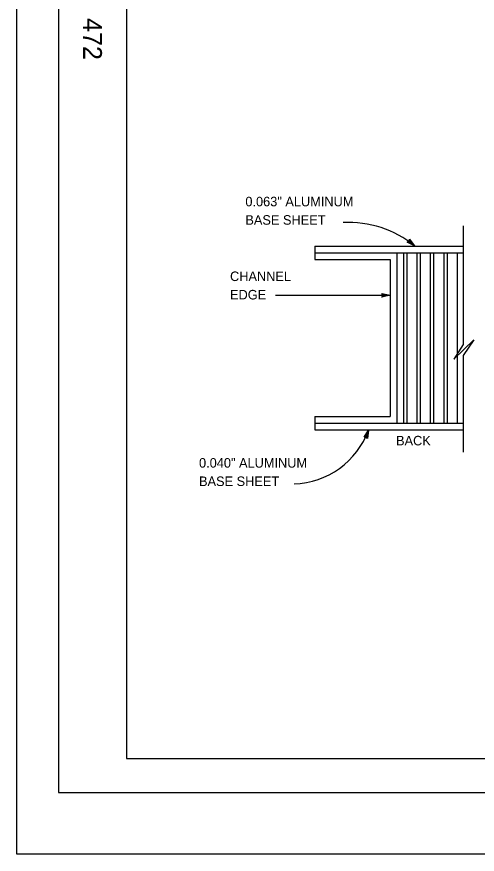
# Model space of a CAD drawing. Extents: x -894 to 866, y -476 to 714.
# Drawn here: x -894 to -556, y -476 to 138 of the extents above; entities that cross this region are included whole.
import ezdxf

# ---------------------------------------------------------------- set-up
doc = ezdxf.new("R2010")
doc.units = 0
for name, color, linetype in [('10 Sheet Format', 7, 'Continuous'), ('56 Stage 3 Anno', 7, 'Continuous'), ('57 Undefined', 7, 'Continuous'), ('60 Nongeo Data', 7, 'Continuous')]:
    doc.layers.add(name, color=color, linetype=linetype)

msp = doc.modelspace()

# ---------------------------------------------------------------- linework, layer by layer
at = {"layer": '10 Sheet Format'}
for p, q in [((-863.4565, 668.958), (-863.4565, -431.0442)), ((-813.4509, 643.9567), (-813.4509, -406.0408)), ((-813.4509, -406.0408), (811.5452, -406.0408)), ((-863.4565, -431.0442), (836.5469, -431.0442))]:
    msp.add_line(p, q, dxfattribs=at)
for points in [[(-894.0439, 713.5753), (865.9554, 713.5753), (865.9554, -476.4242), (-894.0439, -476.4242)], [(-863.4565, -431.0442), (836.5469, -431.0442), (836.5469, 668.958), (-863.4565, 668.958)]]:
    msp.add_lwpolyline(points, close=True, dxfattribs=at)
at = {"layer": '56 Stage 3 Anno'}
for p, q in [((-607.6312, -27.1494), (-606.1781, -26.6041)), ((-602.1033, -29.8352), (-607.6312, -27.1494)), ((-607.6312, -27.1494), (-607.6312, -27.1494)), ((-603.1954, -28.9734), (-607.2241, -27.0136)), ((-604.267, -28.1167), (-606.8698, -26.8521)), ((-605.3485, -27.2577), (-606.4623, -26.7163)), ((-606.1781, -26.6041), (-605.9722, -25.0573)), ((-606.1414, -26.2785), (-605.3485, -27.2577)), ((-606.0639, -25.8974), (-604.267, -28.1167)), ((-606.0237, -25.4707), (-603.1844, -28.9773)), ((-605.9722, -25.0573), (-605.9722, -25.0573)), ((-605.9722, -25.0573), (-602.1033, -29.8352)), ((-602.1033, -29.8352), (-602.1033, -29.8352)), ((-704.1838, -66.1989), (-620.1375, -66.1989)), ((-625.3375, -66.1989), (-626.1375, -64.8592)), ((-626.1375, -64.8592), (-626.1375, -64.8592)), ((-626.1375, -64.8592), (-620.1375, -66.1989)), ((-620.1375, -66.1989), (-626.1375, -67.5288)), ((-626.1375, -67.5288), (-625.3375, -66.1989)), ((-626.1375, -67.5288), (-626.1375, -67.5288)), ((-625.9209, -65.2147), (-621.5174, -66.1981)), ((-621.5284, -66.2025), (-625.9028, -67.1698)), ((-622.9005, -66.197), (-625.7253, -66.8229)), ((-625.6871, -65.5745), (-622.9005, -66.197)), ((-625.5111, -65.921), (-624.2816, -66.1958)), ((-624.2816, -66.1958), (-625.4906, -66.4635)), ((-620.1375, -66.1989), (-620.1375, -66.1989)), ((-639.2559, -170.3011), (-635.9209, -165.1365)), ((-635.9209, -165.1365), (-636.7512, -171.2259)), ((-635.9209, -165.1365), (-635.9209, -165.1365)), ((-637.7221, -170.0149), (-639.2559, -170.3011)), ((-639.2559, -170.3011), (-639.2559, -170.3011)), ((-638.8473, -170.2212), (-636.3997, -166.431)), ((-638.4288, -170.1267), (-636.88, -167.7275)), ((-638.0426, -170.0814), (-637.3595, -169.0231)), ((-636.7512, -171.2259), (-637.7221, -170.0149)), ((-637.3595, -169.0231), (-637.5264, -170.2499)), ((-636.88, -167.7275), (-637.2709, -170.5948)), ((-636.3997, -166.4428), (-637.0071, -170.881)), ((-636.7512, -171.2259), (-636.7512, -171.2259))]:
    msp.add_line(p, q, dxfattribs=at)
for centre, radius, start, end in [((-650.9878, -91.483), 78.6775, 51.5871056, 92.5756028), ((-692.4723, -144.4976), 60.1996, 271.8199028, 339.9499222)]:
    msp.add_arc(centre, radius, start, end, dxfattribs=at)
at = {"layer": '60 Nongeo Data'}
for p, q in [((-566.5746, -15.251), (-566.5746, -102.4485)), ((-675.2555, -30.2006), (-675.2555, -40.0431)), ((-675.2555, -30.2006), (-566.5746, -30.2006)), ((-675.2555, -35.1218), (-566.5746, -35.1218)), ((-615.2162, -35.1218), (-615.2162, -160.1216)), ((-610.295, -35.1218), (-610.295, -160.1216)), ((-607.8344, -35.1218), (-607.8344, -160.1216)), ((-600.4525, -35.1218), (-600.4525, -160.1216)), ((-597.9919, -35.1218), (-597.9919, -160.1216)), ((-590.61, -35.1218), (-590.61, -160.1216)), ((-588.1494, -35.1218), (-588.1494, -160.1216)), ((-580.7675, -35.1218), (-580.7675, -160.1216)), ((-578.3069, -35.1218), (-578.3069, -160.1216)), ((-570.973, -35.1218), (-570.973, -160.1216)), ((-675.2555, -40.0431), (-620.1375, -40.0431)), ((-620.1375, -40.0431), (-620.1375, -155.2003)), ((-573.2813, -113.1925), (-558.5872, -99.0339)), ((-566.5746, -102.4485), (-573.2813, -113.1925)), ((-558.5872, -99.0339), (-566.5746, -110.4162)), ((-566.5746, -110.4162), (-566.5746, -181.4207)), ((-675.2523, -155.2003), (-620.1343, -155.2003)), ((-675.2523, -155.2003), (-675.2523, -165.0428)), ((-675.2523, -160.1216), (-566.5714, -160.1216)), ((-675.2523, -165.0428), (-566.5714, -165.0428))]:
    msp.add_line(p, q, dxfattribs=at)

# ---------------------------------------------------------------- texts
at = {"layer": '10 Sheet Format'}
msp.add_text('472', height=13.7795, rotation=270, dxfattribs=at).set_placement((-845.328, 137.2441))
at = {"layer": '57 Undefined'}
for s, p in [('0.063" ALUMINUM', (-726.2957, -0.9602)), ('BASE SHEET', (-726.2957, -14.4602)), ('CHANNEL', (-737.5367, -55.8004)), ('EDGE', (-737.5367, -69.3005)), ('BACK', (-615.7339, -176.4085)), ('0.040" ALUMINUM', (-760.2968, -192.7174)), ('BASE SHEET', (-760.2968, -206.2175))]:
    msp.add_text(s, height=7, dxfattribs=at).set_placement(p)

doc.saveas('drawing.dxf')
